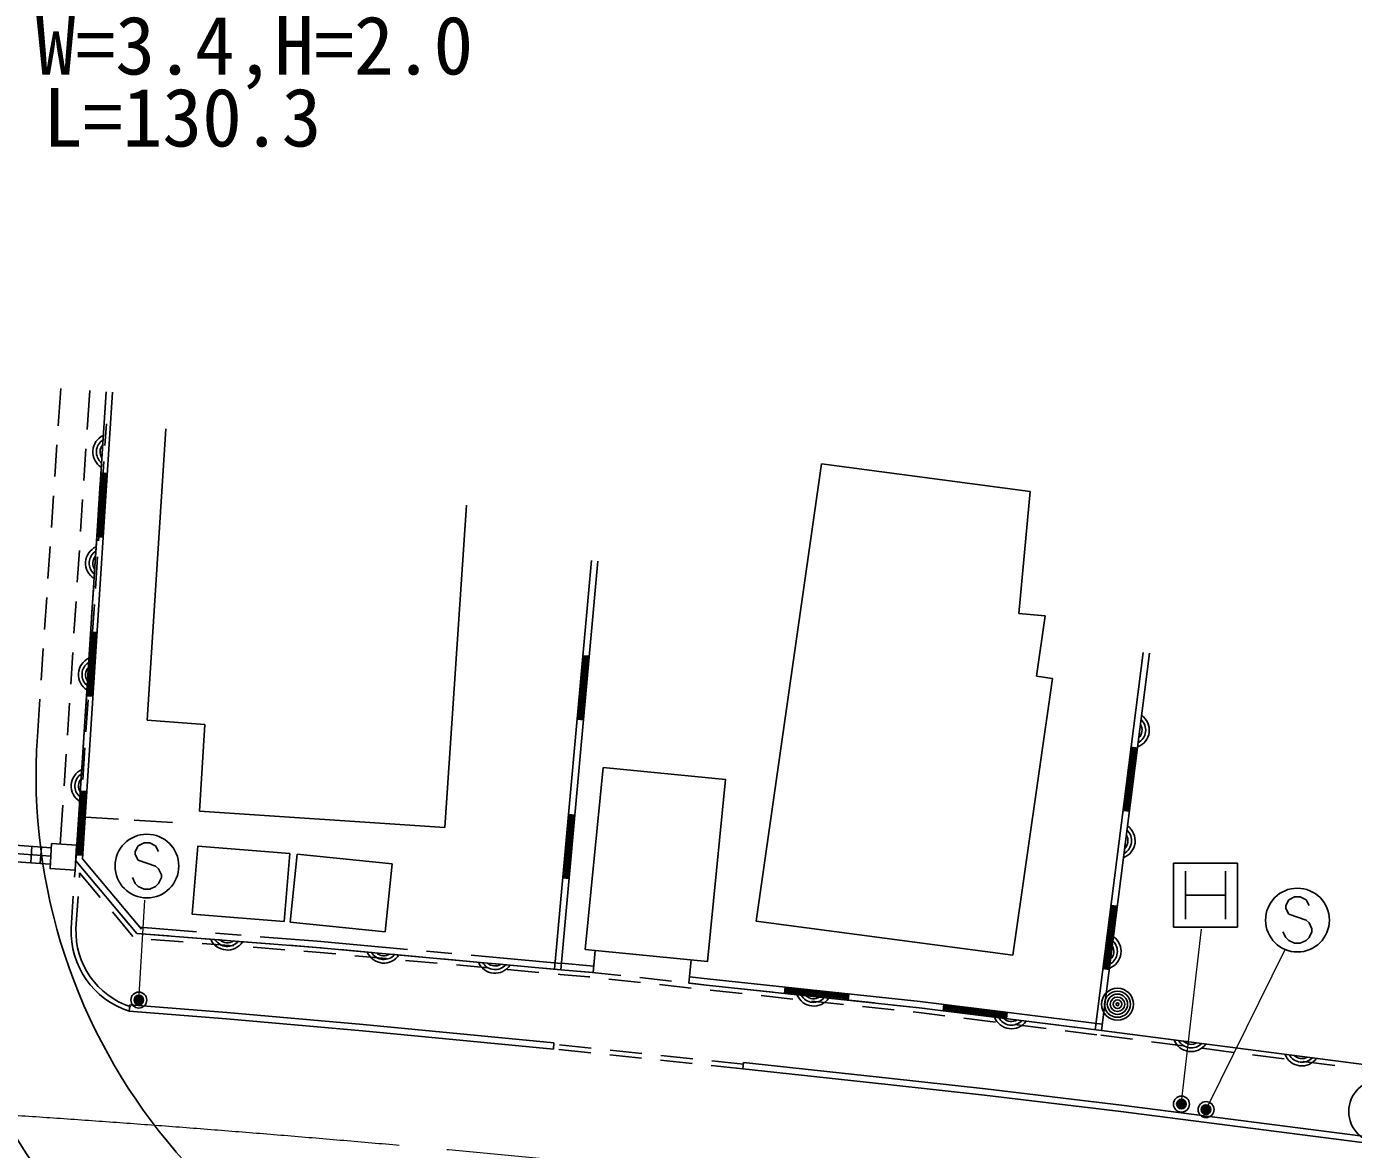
# Model space of a CAD drawing. Units: millimetres, scale not verified. Extents: x 40000 to 680000, y 20000 to 380000.
# Drawn here: x 264234 to 305837, y 286074 to 321294 of the extents above; entities that cross this region are included whole.
import ezdxf
from ezdxf.enums import TextEntityAlignment as Align

# ---------------------------------------------------------------- set-up
doc = ezdxf.new("R2010")
doc.units = ezdxf.units.MM
doc.header["$LTSCALE"] = 1000
doc.header["$PDMODE"] = 32
doc.header["$PDSIZE"] = 500
doc.linetypes.add('CHAIN', pattern=[18.5, 12, -1.5, 3.5, -1.5])
for name, color, linetype, lineweight in [('M-BGD', 7, 'Continuous', 25), ('M-BGD-EXST', 7, 'Continuous', 25), ('M-BMK', 2, 'CHAIN', 13), ('M-STR-HTXT', 7, 'Continuous', 13), ('M-STR-STRC', 7, 'Continuous', 25)]:
    doc.layers.add(name, color=color, linetype=linetype, lineweight=lineweight)
doc.styles.add('ＭＳ ゴシック', font='')
doc.styles.get('ＭＳ ゴシック').set_extended_font_data('MS Gothic')

msp = doc.modelspace()

# ---------------------------------------------------------------- linework, layer by layer
at = {"layer": 'M-BGD'}
for p, q in [((265227, 308773), (265305, 309936)), ((265780, 295122), (266732, 309841)), ((266732, 309841), (265812, 295620)), ((265985, 295189), (266931, 309828)), ((266213, 309875), (266134, 308652)), ((266732, 309841), (266688, 309168)), ((266691, 308154), (266736, 308829)), ((266650, 308569), (266585, 307571)), ((265119, 307177), (265186, 308174)), ((266095, 308053), (266031, 307055)), ((266592, 306658), (266658, 307656)), ((287110, 293238), (289163, 307581)), ((289163, 307581), (295703, 306708)), ((266478, 305293), (266607, 307289)), ((266518, 305290), (266647, 307286)), ((266558, 305288), (266687, 307283)), ((266767, 307278), (266567, 307291)), ((266598, 305285), (266727, 307281)), ((266546, 306972), (266482, 305974)), ((295342, 302884), (295703, 306708)), ((265012, 305580), (265079, 306578)), ((265992, 306456), (265927, 305459)), ((277352, 296171), (278032, 306287)), ((266492, 305161), (266559, 306159)), ((266443, 305375), (266379, 304378)), ((264905, 303984), (264972, 304982)), ((266438, 305295), (266637, 305282)), ((265889, 304860), (265824, 303862)), ((266393, 303664), (266459, 304662)), ((281951, 304548), (280784, 291730)), ((282150, 304530), (280983, 291712)), ((266340, 303779), (266275, 302781)), ((264798, 302387), (264865, 303385)), ((265785, 303263), (265721, 302265)), ((266293, 302168), (266360, 303165)), ((296166, 302806), (295342, 302884)), ((295895, 300915), (296166, 302806)), ((266155, 300303), (266284, 302299)), ((266237, 302182), (266172, 301184)), ((266195, 300301), (266324, 302296)), ((266235, 300298), (266364, 302294)), ((266444, 302289), (266244, 302302)), ((266275, 300295), (266404, 302291)), ((264691, 300791), (264758, 301789)), ((265682, 301666), (265618, 300669)), ((266194, 300671), (266260, 301669)), ((299248, 301665), (297737, 289831)), ((297935, 289806), (299446, 301640)), ((299446, 301640), (297935, 289806)), ((281719, 301557), (281537, 299565)), ((281759, 301553), (281577, 299561)), ((281798, 301550), (281617, 299558)), ((281838, 301546), (281657, 299554)), ((281878, 301542), (281679, 301561)), ((295160, 292163), (296402, 300842)), ((296402, 300842), (295895, 300915)), ((266133, 300585), (266069, 299588)), ((264573, 299029), (264651, 300192)), ((265579, 300070), (265514, 299072)), ((266095, 299174), (266161, 300172)), ((266115, 300306), (266315, 300293)), ((281498, 299569), (281697, 299551)), ((266030, 298989), (265966, 297991)), ((265476, 298473), (265411, 297475)), ((265995, 297678), (266061, 298675)), ((298907, 298684), (298654, 296700)), ((298947, 298679), (298694, 296695)), ((298987, 298674), (298733, 296690)), ((299026, 298669), (298773, 296685)), ((299066, 298664), (298868, 298689)), ((265833, 295314), (265962, 297309)), ((265927, 297392), (265862, 296394)), ((265873, 295311), (266002, 297307)), ((265913, 295308), (266042, 297304)), ((265917, 296504), (265962, 297179)), ((266121, 297299), (265922, 297312)), ((265952, 295306), (266081, 297302)), ((265373, 296876), (265293, 295653)), ((298614, 296705), (298813, 296680)), ((267113, 296431), (265917, 296504)), ((268808, 296327), (267612, 296401)), ((281265, 296577), (281084, 294586)), ((281305, 296574), (281124, 294582)), ((281345, 296570), (281163, 294578)), ((281385, 296567), (281203, 294575)), ((281425, 296563), (281225, 296581)), ((265011, 295537), (260637, 295854)), ((264995, 295278), (260622, 295595)), ((264364, 295063), (264402, 295582)), ((264663, 295041), (264701, 295560)), ((265824, 295795), (265780, 295122)), ((264979, 295018), (260606, 295335)), ((267687, 292850), (265780, 295122)), ((265780, 295122), (266423, 294356)), ((265780, 295122), (267687, 292850)), ((265793, 295316), (265992, 295303)), ((267840, 292979), (265985, 295189)), ((272504, 293206), (272720, 295335)), ((272720, 295335), (275695, 295033)), ((275480, 292905), (275695, 295033)), ((300198, 293050), (300198, 295050)), ((300198, 295050), (302198, 295050)), ((302198, 295050), (302198, 293050)), ((265739, 294614), (265754, 294835)), ((265889, 294604), (265899, 294747)), ((265899, 294747), (266541, 293981)), ((281044, 294589), (281243, 294571)), ((300573, 294800), (300573, 293300)), ((301823, 294800), (301823, 293300)), ((265634, 293018), (265700, 294016)), ((265784, 293008), (265850, 294006)), ((266809, 293896), (267452, 293130)), ((298274, 293724), (298021, 291740)), ((298433, 293704), (298235, 293729)), ((300573, 294050), (301823, 294050)), ((266927, 293522), (267570, 292756)), ((298314, 293719), (298061, 291735)), ((298354, 293714), (298100, 291730)), ((298393, 293709), (298140, 291725)), ((267772, 293043), (269562, 292903)), ((272504, 293206), (275480, 292905)), ((287110, 293238), (295160, 292163)), ((302198, 293050), (300198, 293050)), ((267687, 292850), (268684, 292772)), ((268145, 292664), (269142, 292586)), ((269282, 292726), (270279, 292648)), ((269740, 292539), (270737, 292462)), ((270160, 292856), (270958, 292794)), ((270877, 292601), (271874, 292523)), ((271556, 292747), (273345, 292608)), ((272472, 292477), (273328, 292410)), ((273345, 292608), (276177, 292350)), ((271335, 292415), (272332, 292337)), ((272930, 292290), (273316, 292260)), ((273316, 292260), (273927, 292205)), ((273328, 292410), (273469, 292397)), ((274066, 292343), (275062, 292252)), ((274524, 292150), (275520, 292060)), ((275660, 292198), (276656, 292107)), ((276775, 292295), (277571, 292223)), ((278169, 292168), (281001, 291910)), ((282067, 292315), (282000, 291627)), ((276118, 292005), (277113, 291914)), ((277253, 292052), (278249, 291962)), ((277711, 291860), (278707, 291769)), ((278847, 291907), (279842, 291817)), ((279304, 291715), (280300, 291624)), ((280440, 291762), (280983, 291713)), ((280982, 291713), (281978, 291629)), ((280982, 291713), (282000, 291627)), ((282000, 291627), (280982, 291713)), ((282017, 291827), (280998, 291912)), ((285073, 292021), (285002, 291293)), ((297981, 291745), (298180, 291720)), ((280898, 291570), (280969, 291563)), ((280969, 291563), (281855, 291489)), ((281855, 291489), (281894, 291485)), ((281872, 291638), (282866, 291528)), ((282491, 291419), (283484, 291309)), ((283462, 291463), (284456, 291353)), ((284081, 291243), (285075, 291134)), ((285549, 291232), (285002, 291293)), ((285571, 291431), (285024, 291492)), ((285053, 291287), (285549, 291232)), ((285549, 291232), (286047, 291179)), ((292224, 290518), (285549, 291232)), ((292247, 290716), (285571, 291431)), ((285671, 291068), (286666, 290962)), ((286643, 291115), (287638, 291009)), ((287262, 290898), (288256, 290792)), ((288024, 291169), (288003, 290970)), ((289996, 290797), (288007, 291009)), ((290000, 290836), (288011, 291049)), ((290004, 290876), (288016, 291089)), ((290009, 290916), (288020, 291129)), ((288234, 290945), (289229, 290838)), ((289992, 290757), (290013, 290956)), ((267454, 290407), (267469, 290607)), ((288853, 290728), (289847, 290621)), ((289825, 290775), (290819, 290668)), ((290444, 290557), (291438, 290451)), ((291416, 290604), (292224, 290518)), ((292224, 290518), (292410, 290495)), ((297935, 289806), (292224, 290518)), ((297959, 290004), (292247, 290716)), ((292998, 290623), (292973, 290424)), ((294963, 290217), (292978, 290464)), ((294967, 290256), (292983, 290504)), ((294972, 290296), (292988, 290543)), ((294977, 290336), (292993, 290583)), ((293005, 290420), (293998, 290297)), ((292035, 290387), (292207, 290369)), ((292207, 290369), (293028, 290266)), ((293623, 290192), (294615, 290069)), ((294593, 290222), (295585, 290099)), ((294958, 290177), (294982, 290376)), ((295211, 289994), (296203, 289871)), ((296181, 290025), (297173, 289901)), ((296798, 289796), (297791, 289673)), ((297769, 289827), (297935, 289806)), ((297916, 289657), (298908, 289529)), ((280752, 289224), (280771, 289423)), ((281921, 289101), (280927, 289206)), ((281937, 289251), (280942, 289355)), ((283528, 289084), (282534, 289188)), ((299503, 289452), (300495, 289324)), ((301090, 289247), (302081, 289119)), ((283512, 288934), (282518, 289039)), ((285104, 288767), (284109, 288872)), ((285119, 288917), (284125, 289021)), ((286711, 288749), (285716, 288854)), ((286695, 288600), (286716, 288799)), ((302676, 289042), (303668, 288914)), ((304263, 288837), (305255, 288708)), ((286695, 288600), (285700, 288705))]:
    msp.add_line(p, q, dxfattribs=at)
for points in [[(268603, 308677), (268017, 299540), (269823, 299402), (269659, 296688), (277352, 296171)], [(267687, 292850), (273328, 292410), (280983, 291713)], [(285002, 291293), (285549, 291232), (292224, 290518), (297935, 289806)], [(280752, 289224), (274767, 289796), (270501, 290172), (267454, 290407)], [(280771, 289423), (274786, 289995), (270518, 290371), (267469, 290607)], [(297935, 289806), (310436, 288190), (320543, 286898), (326822, 286100), (343793, 283871), (351161, 282938), (369799, 280569)], [(306459, 286449), (298569, 287465), (294296, 287977), (291264, 288312), (286716, 288799)], [(306434, 286250), (298544, 287267), (294273, 287779), (291242, 288113), (286695, 288600)]]:
    msp.add_lwpolyline(points, dxfattribs=at)
for points in [[(282310, 298053), (281752, 292346), (285588, 291970), (286147, 297678)], [(265754, 294835), (264970, 294884), (265019, 295668), (265803, 295619)], [(272314, 293219), (269431, 293451), (269603, 295586), (272486, 295354)]]:
    msp.add_lwpolyline(points, close=True, dxfattribs=at)
for radius in [500, 409, 318, 227, 136, 45.5]:
    msp.add_circle((298438, 290629), radius, dxfattribs=at)
for centre, radius, start, end in [((266877, 307952), 567, 114.3734, 238.2285), ((266877, 307952), 453, 122.3328, 230.2691), ((266877, 307952), 340, 137.9582, 214.6437), ((266651, 304460), 567, 114.3734, 238.2285), ((266651, 304460), 453, 122.3328, 230.2691), ((266651, 304460), 340, 137.9582, 214.6437), ((266425, 300967), 567, 114.3734, 238.2285), ((266425, 300967), 453, 122.3328, 230.2691), ((266425, 300967), 340, 137.9582, 214.6437), ((298869, 299228), 567, 290.797, 54.652), ((298869, 299228), 453, 298.7563, 46.6926), ((282633, 297818), 21901, 176.1614, 262.7701), ((298869, 299228), 340, 314.3817, 31.0672), ((282633, 297818), 18101, 176.1614, 262.7701), ((266200, 297474), 567, 114.3734, 238.2285), ((266200, 297474), 453, 122.3328, 230.2691), ((266200, 297474), 340, 137.9582, 214.6437), ((298426, 295757), 567, 290.797, 54.652), ((298426, 295757), 453, 298.7563, 46.6926), ((298426, 295757), 340, 314.3817, 31.0672), ((268272, 292917), 2640, 177.8136, 251.9381), ((268272, 292917), 2490, 177.8136, 251.9381), ((270528, 292896), 567, 203.6106, 327.4656), ((270528, 292896), 453, 211.57, 319.5062), ((270528, 292896), 340, 227.1954, 303.8809), ((297983, 292285), 567, 290.797, 54.652), ((297983, 292285), 453, 298.7563, 46.6926), ((275437, 292486), 567, 202.8678, 326.7228), ((275437, 292486), 453, 210.8272, 318.7634), ((275437, 292486), 340, 226.4526, 303.1381), ((297983, 292285), 340, 314.3817, 31.0672), ((278922, 292168), 567, 202.8678, 326.7228), ((278922, 292168), 453, 210.8272, 318.7634), ((278922, 292168), 340, 226.4526, 303.1381), ((288915, 291140), 567, 201.9622, 325.8172), ((288915, 291140), 453, 209.9216, 317.8578), ((288915, 291140), 340, 225.547, 302.2325), ((295112, 290427), 567, 200.9676, 324.8227), ((295112, 290427), 453, 208.927, 316.8632), ((295112, 290427), 340, 224.5524, 301.2379), ((300749, 289711), 567, 200.7069, 324.5619), ((300749, 289711), 453, 208.6662, 316.6025), ((300749, 289711), 340, 224.2916, 300.9771), ((304220, 289262), 567, 200.7069, 324.5619), ((304220, 289262), 453, 208.6662, 316.6025), ((304220, 289262), 340, 224.2916, 300.9771)]:
    msp.add_arc(centre, radius, start, end, dxfattribs=at)
at = {"layer": 'M-BGD-EXST'}
msp.add_circle((306691, 287265), 1000, dxfattribs=at)
at = {"layer": 'M-BMK'}
msp.add_arc((226933, -264627), 553000, 83.00128, 88.83777, dxfattribs=at)
at = {"layer": 'M-STR-HTXT'}
for p, q in [((267764, 290911), (267944, 293891)), ((300461, 287647), (301075, 292986)), ((301282, 287456), (303684, 292330))]:
    msp.add_line(p, q, dxfattribs=at)
at = {"layer": 'M-STR-STRC'}
for p, q in [((267735, 295599), (267644, 295417)), ((267644, 295417), (267644, 295326)), ((267917, 295690), (267735, 295599)), ((268099, 295690), (267917, 295690)), ((268281, 295599), (268099, 295690)), ((268372, 295417), (268281, 295599)), ((267644, 295326), (267735, 295144)), ((267735, 295144), (268281, 294963)), ((267644, 294417), (267554, 294599)), ((268281, 294963), (268372, 294872)), ((268372, 294872), (268463, 294690)), ((268463, 294599), (268372, 294417)), ((268463, 294690), (268463, 294599)), ((267735, 294326), (267644, 294417)), ((267917, 294235), (267735, 294326)), ((268099, 294235), (267917, 294235)), ((268281, 294326), (268099, 294235)), ((268372, 294417), (268281, 294326)), ((303808, 293904), (303717, 293722)), ((303717, 293722), (303717, 293631)), ((303990, 293995), (303808, 293904)), ((304171, 293995), (303990, 293995)), ((304353, 293904), (304171, 293995)), ((304444, 293722), (304353, 293904)), ((303717, 293631), (303808, 293450)), ((303808, 293450), (304353, 293268)), ((303717, 292722), (303626, 292904)), ((304353, 293268), (304444, 293177)), ((304444, 293177), (304535, 292995)), ((304535, 292904), (304444, 292722)), ((304535, 292995), (304535, 292904)), ((303808, 292631), (303717, 292722)), ((303990, 292541), (303808, 292631)), ((304171, 292541), (303990, 292541)), ((304353, 292631), (304171, 292541)), ((304444, 292722), (304353, 292631))]:
    msp.add_line(p, q, dxfattribs=at)
for centre, radius in [((268008, 294963), 1000), ((304081, 293268), 1000), ((267755, 290761), 150), ((267755, 290761), 120), ((267755, 290761), 90), ((267755, 290761), 60), ((267755, 290761), 30), ((267755, 290761), 20), ((300443, 287498), 150), ((300443, 287498), 120), ((300443, 287498), 90), ((300443, 287498), 60), ((300443, 287498), 30), ((300443, 287498), 20), ((301215, 287324), 150), ((301215, 287324), 120), ((301215, 287324), 90), ((301215, 287324), 60), ((301215, 287324), 30), ((301215, 287324), 20)]:
    msp.add_circle(centre, radius, dxfattribs=at)
for p in [(267755, 290761), (300443, 287498), (301215, 287324)]:
    msp.add_point(p, dxfattribs=at)

# ---------------------------------------------------------------- texts
at = {"layer": 'M-STR-HTXT', "style": 'ＭＳ ゴシック'}
for s, p in [('W=3.4,H=2.0', (264523, 319239)), ('L=130.3', (264751, 316981))]:
    msp.add_text(s, height=1833, dxfattribs=at).set_placement(p, align=Align.BOTTOM_LEFT)

doc.saveas('drawing.dxf')
